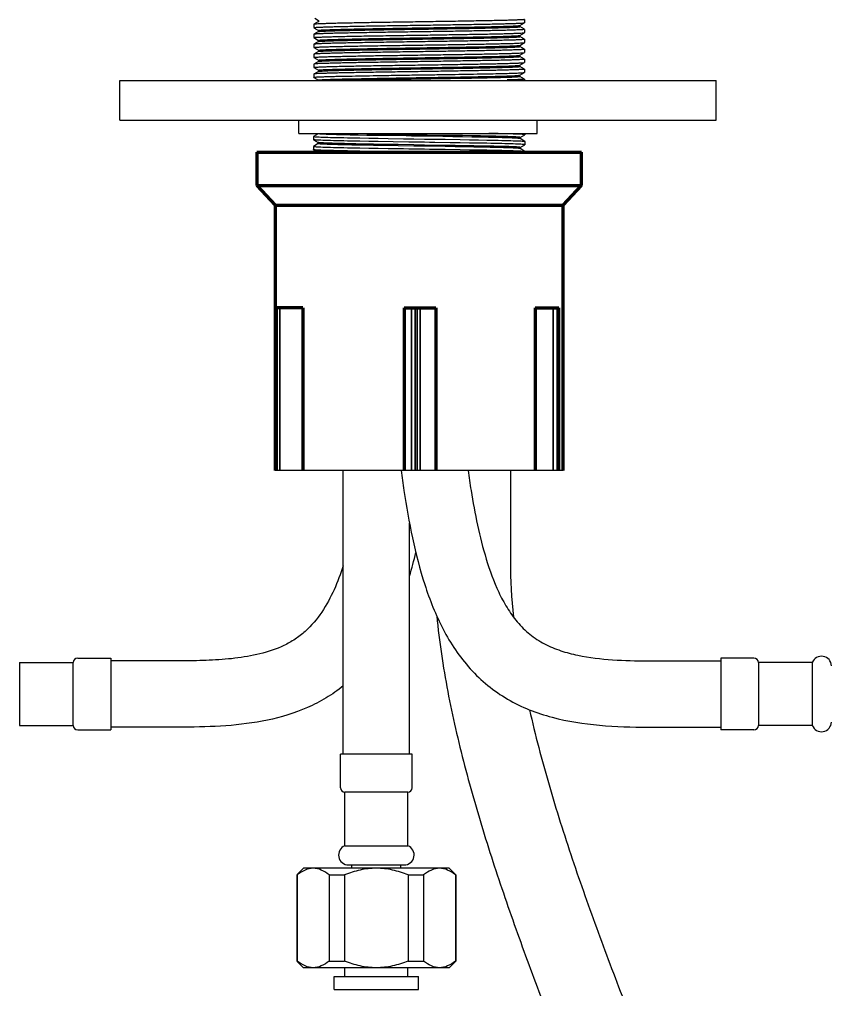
# Model space of a CAD drawing. Header units: millimetres. Extents: x 6330 to 7158, y 1153 to 2324.
# Drawn here: x 6467.2 to 6589.2, y 1398.7 to 1545.1 of the extents above; entities that cross this region are included whole.
import ezdxf

# ---------------------------------------------------------------- set-up
doc = ezdxf.new("R2010")
doc.units = ezdxf.units.MM
doc.layers.add('02___PRT_ALL_AXES', color=7, linetype='Continuous')

msp = doc.modelspace()

# ---------------------------------------------------------------- linework, layer by layer
at = {"color": 7, "linetype": 'Continuous'}
for p, q in [((6512.35, 1544.73), (6511.64, 1544.32)), ((6511.77, 1545.24), (6512.35, 1544.9)), ((6512.34, 1544.91), (6512.34, 1544.72)), ((6542.73, 1544.15), (6543.44, 1544.56)), ((6543.44, 1544.56), (6543.45, 1544.57)), ((6543.45, 1545.06), (6543.45, 1544.57)), ((6511.64, 1544.32), (6511.63, 1544.31)), ((6511.63, 1544.31), (6511.63, 1543.82)), ((6511.64, 1543.81), (6512.35, 1543.4)), ((6512.35, 1543.23), (6511.64, 1542.81)), ((6512.34, 1543.41), (6512.34, 1543.22)), ((6542.72, 1544.15), (6542.73, 1544.15)), ((6543.44, 1543.57), (6542.73, 1543.98)), ((6542.73, 1542.65), (6543.44, 1543.06)), ((6542.74, 1543.97), (6542.74, 1544.16)), ((6543.44, 1543.06), (6543.45, 1543.07)), ((6543.45, 1543.56), (6543.45, 1543.07)), ((6511.63, 1542.81), (6511.63, 1542.32)), ((6511.64, 1542.81), (6511.63, 1542.81)), ((6511.64, 1542.31), (6512.35, 1541.9)), ((6512.35, 1541.72), (6511.64, 1541.31)), ((6512.34, 1541.91), (6512.34, 1541.72)), ((6543.44, 1542.06), (6542.73, 1542.47)), ((6542.73, 1541.15), (6543.44, 1541.56)), ((6542.74, 1542.47), (6542.74, 1542.66)), ((6543.44, 1541.56), (6543.45, 1541.57)), ((6543.45, 1542.06), (6543.45, 1541.57)), ((6511.63, 1541.31), (6511.63, 1540.82)), ((6511.64, 1541.31), (6511.63, 1541.31)), ((6511.64, 1540.81), (6512.35, 1540.4)), ((6512.35, 1540.22), (6511.64, 1539.81)), ((6512.34, 1540.41), (6512.34, 1540.22)), ((6543.44, 1540.56), (6542.73, 1540.97)), ((6542.73, 1539.65), (6543.44, 1540.06)), ((6542.74, 1540.97), (6542.74, 1541.16)), ((6543.44, 1540.06), (6543.45, 1540.06)), ((6543.45, 1540.56), (6543.45, 1540.06)), ((6511.63, 1539.81), (6511.63, 1539.31)), ((6511.64, 1539.81), (6511.63, 1539.81)), ((6511.64, 1539.31), (6512.35, 1538.9)), ((6512.35, 1538.72), (6511.64, 1538.31)), ((6512.34, 1538.9), (6512.34, 1538.72)), ((6543.44, 1539.06), (6542.73, 1539.47)), ((6542.74, 1539.47), (6542.74, 1539.65)), ((6543.45, 1539.06), (6543.45, 1538.56)), ((6511.63, 1538.31), (6511.63, 1537.81)), ((6511.64, 1538.31), (6511.63, 1538.31)), ((6511.64, 1537.81), (6512.35, 1537.4)), ((6512.35, 1537.22), (6511.64, 1536.81)), ((6512.34, 1537.4), (6512.34, 1537.22)), ((6542.73, 1538.15), (6543.44, 1538.56)), ((6543.44, 1537.56), (6542.73, 1537.97)), ((6542.74, 1537.97), (6542.74, 1538.15)), ((6543.44, 1538.56), (6543.45, 1538.56)), ((6543.45, 1537.56), (6543.45, 1537.06)), ((6511.63, 1536.81), (6511.63, 1536.31)), ((6511.64, 1536.81), (6511.63, 1536.81)), ((6511.64, 1536.31), (6512.35, 1535.9)), ((6512.34, 1535.9), (6512.34, 1535.86)), ((6542.73, 1536.65), (6543.44, 1537.06)), ((6543.44, 1536.06), (6542.73, 1536.47)), ((6542.74, 1536.47), (6542.74, 1536.65)), ((6543.44, 1537.06), (6543.45, 1537.06)), ((6543.45, 1536.06), (6543.45, 1535.86)), ((6511.61, 1527.41), (6511.6, 1527.4)), ((6511.61, 1526.9), (6511.6, 1526.91)), ((6512.32, 1527.82), (6511.61, 1527.41)), ((6511.61, 1526.9), (6512.32, 1526.49)), ((6512.32, 1527.86), (6512.32, 1527.81)), ((6517.32, 1527.19), (6518.58, 1527.17)), ((6519.63, 1527.76), (6518.32, 1527.78)), ((6519.63, 1527.57), (6518.32, 1527.59)), ((6518.58, 1527.17), (6519.94, 1527.15)), ((6521.03, 1527.73), (6519.63, 1527.76)), ((6521.03, 1527.54), (6519.63, 1527.57)), ((6519.94, 1527.15), (6521.37, 1527.12)), ((6522.5, 1527.71), (6521.03, 1527.73)), ((6522.5, 1527.52), (6521.03, 1527.54)), ((6521.37, 1527.12), (6522.86, 1527.1)), ((6532.62, 1527.54), (6531.1, 1527.57)), ((6532.62, 1527.36), (6531.1, 1527.38)), ((6531.47, 1526.97), (6533.73, 1526.93)), ((6534.08, 1527.52), (6532.62, 1527.54)), ((6534.08, 1527.33), (6532.62, 1527.36)), ((6533.73, 1526.93), (6535.15, 1526.91)), ((6535.48, 1527.49), (6534.08, 1527.52)), ((6535.48, 1527.31), (6534.08, 1527.33)), ((6535.15, 1526.91), (6536.5, 1526.88)), ((6536.79, 1527.47), (6535.48, 1527.49)), ((6536.79, 1527.28), (6535.48, 1527.31)), ((6536.5, 1526.88), (6537.76, 1526.86)), ((6542.76, 1527.07), (6542.71, 1527.08)), ((6542.76, 1527.24), (6543.47, 1527.65)), ((6543.47, 1526.66), (6542.76, 1527.07)), ((6542.77, 1527.06), (6542.77, 1527.25)), ((6543.47, 1527.65), (6543.48, 1527.66)), ((6511.61, 1525.91), (6511.6, 1525.9)), ((6512.32, 1526.32), (6511.61, 1525.91)), ((6512.32, 1526.5), (6512.32, 1526.31)), ((6518.58, 1526.68), (6517.32, 1526.7)), ((6517.32, 1525.69), (6518.58, 1525.67)), ((6519.28, 1526.26), (6517.99, 1526.28)), ((6519.28, 1526.07), (6517.99, 1526.1)), ((6519.93, 1526.65), (6518.58, 1526.68)), ((6518.58, 1525.67), (6519.93, 1525.64)), ((6520.66, 1526.23), (6519.28, 1526.26)), ((6520.66, 1526.05), (6519.28, 1526.07)), ((6521.36, 1526.63), (6519.93, 1526.65)), ((6519.93, 1525.64), (6521.36, 1525.62)), ((6522.11, 1526.21), (6520.66, 1526.23)), ((6522.11, 1526.02), (6520.66, 1526.05)), ((6523.61, 1526.59), (6521.36, 1526.63)), ((6521.36, 1525.62), (6522.85, 1525.59)), ((6524.39, 1526.17), (6522.11, 1526.21)), ((6524.39, 1525.98), (6522.11, 1526.02)), ((6531.46, 1526.06), (6528.33, 1526.11)), ((6531.46, 1525.87), (6528.33, 1525.92)), ((6532.97, 1526.03), (6531.46, 1526.06)), ((6532.97, 1525.85), (6531.46, 1525.87)), ((6531.47, 1525.46), (6533.72, 1525.43)), ((6533.72, 1526.44), (6532.23, 1526.46)), ((6534.43, 1526.01), (6532.97, 1526.03)), ((6534.43, 1525.82), (6532.97, 1525.85)), ((6535.15, 1526.41), (6533.72, 1526.44)), ((6533.72, 1525.43), (6535.15, 1525.4)), ((6535.8, 1525.98), (6534.43, 1526.01)), ((6535.8, 1525.8), (6534.43, 1525.82)), ((6536.51, 1526.39), (6535.15, 1526.41)), ((6537.09, 1525.96), (6535.8, 1525.98)), ((6537.09, 1525.77), (6535.8, 1525.8)), ((6537.77, 1526.37), (6536.51, 1526.39)), ((6542.76, 1525.74), (6543.47, 1526.15)), ((6543.47, 1525.15), (6542.76, 1525.56)), ((6542.77, 1525.56), (6542.77, 1525.75)), ((6543.47, 1526.66), (6543.48, 1526.65)), ((6543.47, 1526.15), (6543.48, 1526.16)), ((6511.61, 1525.4), (6511.6, 1525.41)), ((6511.61, 1525.4), (6512.26, 1525.02)), ((6518.58, 1525.17), (6517.32, 1525.2)), ((6519.93, 1525.15), (6518.58, 1525.17)), ((6521.35, 1525.12), (6519.93, 1525.15)), ((6523.61, 1525.09), (6521.35, 1525.12)), ((6535.15, 1525.4), (6536.51, 1525.38)), ((6536.51, 1525.38), (6537.77, 1525.36)), ((6543.47, 1525.15), (6543.48, 1525.15)), ((6516.08, 1434.18), (6516.08, 1477.02)), ((6541.3, 1477.02), (6541.3, 1463.28)), ((6526.08, 1434.18), (6526.08, 1469.03)), ((6467.21, 1448.03), (6475.31, 1448.03)), ((6475.31, 1438.52), (6475.31, 1448.03)), ((6476.01, 1448.68), (6481.02, 1448.68)), ((6492.02, 1448.28), (6481.02, 1448.28)), ((6562.05, 1448.28), (6573.05, 1448.28)), ((6578.06, 1448.68), (6573.05, 1448.68)), ((6578.75, 1448.03), (6578.75, 1438.52)), ((6586.86, 1448.03), (6578.75, 1448.03)), ((6467.21, 1438.52), (6475.31, 1438.52)), ((6476.01, 1437.87), (6481.02, 1437.87)), ((6492.02, 1438.27), (6481.02, 1438.27)), ((6562.05, 1438.27), (6573.05, 1438.27)), ((6578.06, 1437.87), (6573.05, 1437.87)), ((6586.86, 1438.52), (6578.75, 1438.52)), ((6515.68, 1429.13), (6515.68, 1434.18)), ((6526.48, 1434.18), (6515.68, 1434.18)), ((6526.48, 1429.13), (6526.48, 1434.18)), ((6516.33, 1420.37), (6516.33, 1428.48)), ((6525.83, 1428.48), (6516.33, 1428.48)), ((6525.83, 1420.37), (6525.83, 1428.48)), ((6516.33, 1420.37), (6525.83, 1420.37)), ((6516.88, 1417.48), (6525.28, 1417.48)), ((6517.38, 1416.98), (6517.38, 1417.48)), ((6524.78, 1416.98), (6524.78, 1417.48)), ((6509.08, 1415.98), (6509.08, 1402.97)), ((6509.08, 1415.98), (6509.15, 1415.98)), ((6509.11, 1416.02), (6510.08, 1416.98)), ((6509.15, 1415.98), (6509.15, 1402.97)), ((6532.09, 1416.98), (6510.08, 1416.98)), ((6513.95, 1415.98), (6513.95, 1402.97)), ((6513.95, 1415.98), (6516.28, 1415.98)), ((6516.28, 1415.98), (6516.28, 1402.97)), ((6525.88, 1415.98), (6525.88, 1402.97)), ((6525.88, 1415.98), (6528.21, 1415.98)), ((6528.21, 1415.98), (6528.21, 1402.97)), ((6533.09, 1415.98), (6532.09, 1416.98)), ((6533.01, 1415.98), (6533.01, 1402.97)), ((6533.01, 1415.98), (6533.09, 1415.98)), ((6533.09, 1415.98), (6533.09, 1402.97)), ((6509.08, 1402.97), (6509.15, 1402.97)), ((6510.08, 1401.97), (6509.11, 1402.93)), ((6513.95, 1402.97), (6516.28, 1402.97)), ((6525.88, 1402.97), (6528.21, 1402.97)), ((6532.09, 1401.97), (6533.09, 1402.97)), ((6533.01, 1402.97), (6533.09, 1402.97)), ((6532.09, 1401.97), (6510.08, 1401.97))]:
    msp.add_line(p, q, dxfattribs=at)
for p, q in [((6482.36, 1535.86), (6572.36, 1535.86)), ((6482.36, 1529.86), (6482.36, 1535.86)), ((6572.36, 1529.86), (6572.36, 1535.86)), ((6482.36, 1529.86), (6572.36, 1529.86)), ((6509.36, 1527.86), (6509.36, 1529.86)), ((6545.36, 1527.86), (6545.36, 1529.86)), ((6509.36, 1527.86), (6545.36, 1527.86)), ((6549.29, 1477.02), (6505.79, 1477.02))]:
    msp.add_line(p, q)
at = {"linetype": 'Continuous', "lineweight": 70, "extrusion": (0, 1, 0)}
for p, q in [((6503.04, 1525.02), (6552.04, 1525.02)), ((6503.04, 1525.02), (6503.04, 1520.02)), ((6552.04, 1520.02), (6552.04, 1525.02)), ((6503.04, 1520.02), (6505.79, 1517.02)), ((6503.04, 1520.02), (6552.04, 1520.02)), ((6549.29, 1517.02), (6552.04, 1520.02)), ((6505.79, 1517.02), (6505.79, 1477.02)), ((6505.79, 1517.02), (6549.29, 1517.02)), ((6549.29, 1477.02), (6549.29, 1517.02)), ((6505.85, 1501.52), (6505.93, 1501.52)), ((6505.85, 1501.52), (6505.85, 1477.02)), ((6506.09, 1501.52), (6505.93, 1501.52)), ((6506.5, 1501.52), (6506.09, 1501.52)), ((6509.97, 1501.52), (6506.5, 1501.52)), ((6509.97, 1501.52), (6509.97, 1477.02)), ((6525.29, 1501.52), (6525.29, 1477.02)), ((6525.29, 1501.52), (6526.39, 1501.52)), ((6526.39, 1501.52), (6526.94, 1501.52)), ((6526.94, 1501.52), (6527.26, 1501.52)), ((6527.26, 1501.52), (6527.71, 1501.52)), ((6527.71, 1501.52), (6530.04, 1501.52)), ((6530.04, 1501.52), (6530.04, 1477.02)), ((6545.04, 1501.52), (6547.78, 1501.52)), ((6545.04, 1501.52), (6545.04, 1477.02)), ((6547.78, 1501.52), (6548.37, 1501.52)), ((6548.37, 1501.52), (6548.53, 1501.52)), ((6548.53, 1501.52), (6548.61, 1501.52)), ((6548.61, 1477.02), (6548.61, 1501.52))]:
    msp.add_line(p, q, dxfattribs=at)
at = {"linetype": 'Continuous', "lineweight": 35, "extrusion": (0, 1, 0)}
for p, q in [((6505.93, 1501.52), (6505.93, 1477.02)), ((6506.09, 1501.52), (6506.09, 1477.02)), ((6506.5, 1501.52), (6506.5, 1477.02)), ((6526.39, 1501.52), (6526.39, 1477.02)), ((6526.94, 1501.52), (6526.94, 1477.02)), ((6527.26, 1501.52), (6527.26, 1477.02)), ((6527.71, 1501.52), (6527.71, 1477.02)), ((6547.78, 1501.52), (6547.78, 1477.02)), ((6548.37, 1501.52), (6548.37, 1477.02)), ((6548.53, 1501.52), (6548.53, 1477.02))]:
    msp.add_line(p, q, dxfattribs=at)
at = {"color": 7, "linetype": 'Continuous'}
for points in [[(6511.6, 1527.4), (6511.61, 1527.4), (6511.65, 1527.38), (6511.73, 1527.37), (6511.85, 1527.36), (6512.01, 1527.35), (6512.21, 1527.34), (6512.45, 1527.32), (6512.72, 1527.31), (6513.03, 1527.3), (6513.38, 1527.29), (6513.76, 1527.28), (6514.17, 1527.26), (6514.62, 1527.25), (6515.1, 1527.24), (6515.61, 1527.23), (6516.15, 1527.22), (6516.72, 1527.21), (6517.32, 1527.19)], [(6517.32, 1526.7), (6516.72, 1526.71), (6516.15, 1526.72), (6515.61, 1526.74), (6515.09, 1526.75), (6514.61, 1526.76), (6514.15, 1526.77), (6513.73, 1526.78), (6513.35, 1526.8), (6513, 1526.81), (6512.7, 1526.82), (6512.43, 1526.83), (6512.19, 1526.84), (6512, 1526.86), (6511.84, 1526.87), (6511.73, 1526.88), (6511.65, 1526.89), (6511.61, 1526.9)], [(6518.32, 1527.59), (6517.7, 1527.61), (6517.11, 1527.62), (6516.55, 1527.63), (6516.01, 1527.64), (6515.51, 1527.66), (6515.04, 1527.67), (6514.6, 1527.68), (6514.2, 1527.69), (6513.84, 1527.71), (6513.51, 1527.72), (6513.22, 1527.73), (6512.97, 1527.74), (6512.76, 1527.76), (6512.59, 1527.77), (6512.46, 1527.78), (6512.37, 1527.79), (6512.32, 1527.81), (6512.32, 1527.81)], [(6526.37, 1527.64), (6525.58, 1527.66), (6522.5, 1527.71)], [(6526.37, 1527.46), (6525.58, 1527.47), (6522.5, 1527.52)], [(6522.86, 1527.1), (6525.17, 1527.06), (6525.96, 1527.05), (6526.75, 1527.04)], [(6531.1, 1527.57), (6528.75, 1527.61), (6526.37, 1527.64)], [(6531.1, 1527.38), (6528.75, 1527.42), (6526.37, 1527.46)], [(6526.75, 1527.04), (6528.33, 1527.01), (6529.12, 1527), (6531.47, 1526.97)], [(6542.77, 1527.25), (6542.76, 1527.26), (6542.71, 1527.27), (6542.63, 1527.28), (6542.5, 1527.29), (6542.33, 1527.31), (6542.12, 1527.32), (6541.87, 1527.33), (6541.58, 1527.34), (6541.26, 1527.36), (6540.9, 1527.37), (6540.5, 1527.38), (6540.06, 1527.39), (6539.59, 1527.41), (6539.09, 1527.42), (6538.56, 1527.43), (6538, 1527.44), (6537.41, 1527.46), (6536.79, 1527.47)], [(6542.71, 1527.08), (6542.63, 1527.09), (6542.5, 1527.11), (6542.33, 1527.12), (6542.12, 1527.13), (6541.87, 1527.14), (6541.58, 1527.16), (6541.26, 1527.17), (6540.9, 1527.18), (6540.5, 1527.19), (6540.06, 1527.21), (6539.59, 1527.22), (6539.09, 1527.23), (6538.56, 1527.24), (6538, 1527.26), (6537.41, 1527.27), (6536.79, 1527.28)], [(6543.48, 1527.66), (6543.47, 1527.67), (6543.43, 1527.68), (6543.35, 1527.69), (6543.23, 1527.7), (6543.07, 1527.71), (6542.88, 1527.73), (6542.65, 1527.74), (6542.38, 1527.75), (6542.07, 1527.76), (6541.73, 1527.77), (6541.35, 1527.79), (6540.93, 1527.8), (6540.48, 1527.81), (6539.99, 1527.82), (6539.48, 1527.83), (6538.93, 1527.85), (6538.36, 1527.86), (6538.04, 1527.86)], [(6511.6, 1525.9), (6511.61, 1525.89), (6511.65, 1525.88), (6511.73, 1525.87), (6511.84, 1525.86), (6512, 1525.85), (6512.19, 1525.83), (6512.43, 1525.82), (6512.7, 1525.81), (6513, 1525.8), (6513.35, 1525.79), (6513.73, 1525.77), (6514.15, 1525.76), (6514.61, 1525.75), (6515.09, 1525.74), (6515.61, 1525.73), (6516.15, 1525.71), (6516.72, 1525.7), (6517.32, 1525.69)], [(6517.99, 1526.28), (6517.39, 1526.3), (6516.81, 1526.31), (6516.26, 1526.32), (6515.75, 1526.33), (6515.26, 1526.35), (6514.81, 1526.36), (6514.39, 1526.37), (6514.01, 1526.38), (6513.66, 1526.4), (6513.36, 1526.41), (6513.09, 1526.42), (6512.86, 1526.43), (6512.67, 1526.45), (6512.52, 1526.46), (6512.41, 1526.47), (6512.34, 1526.48), (6512.32, 1526.49)], [(6517.99, 1526.1), (6517.39, 1526.11), (6516.81, 1526.12), (6516.26, 1526.13), (6515.75, 1526.15), (6515.26, 1526.16), (6514.81, 1526.17), (6514.39, 1526.18), (6514.01, 1526.2), (6513.66, 1526.21), (6513.36, 1526.22), (6513.09, 1526.23), (6512.86, 1526.25), (6512.67, 1526.26), (6512.52, 1526.27), (6512.41, 1526.28), (6512.34, 1526.3), (6512.32, 1526.31), (6512.32, 1526.31)], [(6522.85, 1525.59), (6525.17, 1525.56), (6525.96, 1525.55), (6526.75, 1525.53)], [(6528.33, 1526.52), (6526.75, 1526.54), (6525.96, 1526.56), (6523.61, 1526.59)], [(6528.33, 1526.11), (6526.75, 1526.13), (6524.39, 1526.17)], [(6528.33, 1525.92), (6526.75, 1525.95), (6524.39, 1525.98)], [(6526.75, 1525.53), (6528.33, 1525.51), (6529.12, 1525.5), (6531.47, 1525.46)], [(6532.23, 1526.46), (6529.91, 1526.5), (6529.12, 1526.51), (6528.33, 1526.52)], [(6542.77, 1525.75), (6542.77, 1525.75), (6542.74, 1525.76), (6542.67, 1525.77), (6542.56, 1525.79), (6542.41, 1525.8), (6542.22, 1525.81), (6542, 1525.82), (6541.73, 1525.83), (6541.42, 1525.85), (6541.07, 1525.86), (6540.69, 1525.87), (6540.27, 1525.88), (6539.82, 1525.9), (6539.34, 1525.91), (6538.82, 1525.92), (6538.27, 1525.93), (6537.69, 1525.95), (6537.09, 1525.96)], [(6542.76, 1525.56), (6542.74, 1525.57), (6542.67, 1525.58), (6542.56, 1525.6), (6542.41, 1525.61), (6542.22, 1525.62), (6542, 1525.63), (6541.73, 1525.65), (6541.42, 1525.66), (6541.07, 1525.67), (6540.69, 1525.68), (6540.27, 1525.7), (6539.82, 1525.71), (6539.34, 1525.72), (6538.82, 1525.73), (6538.27, 1525.75), (6537.69, 1525.76), (6537.09, 1525.77)], [(6537.76, 1526.86), (6538.36, 1526.85), (6538.93, 1526.84), (6539.48, 1526.82), (6539.99, 1526.81), (6540.48, 1526.8), (6540.93, 1526.79), (6541.35, 1526.78), (6541.73, 1526.76), (6542.07, 1526.75), (6542.38, 1526.74), (6542.65, 1526.73), (6542.88, 1526.72), (6543.07, 1526.7), (6543.23, 1526.69), (6543.35, 1526.68), (6543.43, 1526.67), (6543.47, 1526.66)], [(6543.48, 1526.16), (6543.47, 1526.16), (6543.43, 1526.17), (6543.36, 1526.19), (6543.24, 1526.2), (6543.08, 1526.21), (6542.89, 1526.22), (6542.66, 1526.23), (6542.39, 1526.25), (6542.08, 1526.26), (6541.73, 1526.27), (6541.35, 1526.28), (6540.93, 1526.29), (6540.48, 1526.31), (6539.99, 1526.32), (6539.48, 1526.33), (6538.93, 1526.34), (6538.36, 1526.35), (6537.77, 1526.37)], [(6517.32, 1525.2), (6516.72, 1525.21), (6516.15, 1525.22), (6515.6, 1525.23), (6515.09, 1525.24), (6514.6, 1525.26), (6514.15, 1525.27), (6513.73, 1525.28), (6513.35, 1525.29), (6513.01, 1525.3), (6512.7, 1525.32), (6512.43, 1525.33), (6512.2, 1525.34), (6512.01, 1525.35), (6511.85, 1525.36), (6511.73, 1525.38), (6511.65, 1525.39), (6511.61, 1525.4)], [(6528.33, 1525.02), (6526.75, 1525.04), (6525.96, 1525.05), (6523.61, 1525.09)], [(6537.77, 1525.36), (6538.36, 1525.34), (6538.93, 1525.33), (6539.48, 1525.32), (6539.99, 1525.31), (6540.48, 1525.3), (6540.93, 1525.28), (6541.35, 1525.27), (6541.73, 1525.26), (6542.08, 1525.25), (6542.39, 1525.24), (6542.66, 1525.22), (6542.89, 1525.21), (6543.08, 1525.2), (6543.24, 1525.19), (6543.36, 1525.18), (6543.43, 1525.16), (6543.47, 1525.15)]]:
    msp.add_lwpolyline(points, dxfattribs=at)
for centre, radius, start, end in [((6512.43, 1540.01), 0.226, 103.8937, 105.6841), ((6459.87, 1480.77), 69.08, 343.4315, 346.4672), ((6476.01, 1447.98), 0.7, 90, 175.904), ((6578.06, 1447.98), 0.7, 4.096, 90), ((6588.26, 1447.47), 1.5, 2.029, 158.4062), ((6476.01, 1438.57), 0.7, 184.096, 270), ((6578.06, 1438.57), 0.7, 270, 355.904), ((6588.26, 1439.08), 1.5, 201.5938, 357.971), ((6516.33, 1429.13), 0.65, 180, 270), ((6525.83, 1429.13), 0.65, 270, 0), ((6516.88, 1418.98), 1.5, 111.5102, 270), ((6525.28, 1418.98), 1.5, 270, 68.4898)]:
    msp.add_arc(centre, radius, start, end, dxfattribs=at)
for points, knots in [([(6511.63, 1543.82), (6511.63, 1543.82), (6511.67, 1543.83), (6511.72, 1543.84), (6511.82, 1543.85), (6511.95, 1543.86), (6512.12, 1543.88), (6512.32, 1543.89), (6512.56, 1543.9), (6512.95, 1543.91), (6513.53, 1543.93), (6514.31, 1543.96), (6515.23, 1543.98), (6516.26, 1544), (6517.39, 1544.03), (6519.09, 1544.06), (6521.39, 1544.1), (6524.3, 1544.14), (6527.34, 1544.19), (6530.38, 1544.23), (6533.31, 1544.28), (6536.03, 1544.33), (6538.11, 1544.36), (6539.59, 1544.4), (6540.54, 1544.42), (6541.36, 1544.44), (6542.05, 1544.46), (6542.6, 1544.49), (6542.97, 1544.51), (6543.2, 1544.52), (6543.31, 1544.53), (6543.39, 1544.55), (6543.43, 1544.55), (6543.44, 1544.56)], [0, 0, 0, 0, 0.000696, 0.002508, 0.005484, 0.009625, 0.014925, 0.021372, 0.028951, 0.037646, 0.058294, 0.083125, 0.111904, 0.144358, 0.180182, 0.219035, 0.304332, 0.397026, 0.493618, 0.590457, 0.683879, 0.770358, 0.846627, 0.880013, 0.909803, 0.935713, 0.9575, 0.97496, 0.987927, 0.99269, 0.996289, 0.998722, 1, 1, 1, 1]), ([(6543.45, 1545.06), (6543.45, 1545.05), (6543.41, 1545.04), (6543.36, 1545.03), (6543.26, 1545.02), (6543.13, 1545.01), (6542.97, 1545), (6542.76, 1544.99), (6542.52, 1544.98), (6542.13, 1544.96), (6541.55, 1544.94), (6540.77, 1544.92), (6539.85, 1544.9), (6538.83, 1544.87), (6537.69, 1544.85), (6535.99, 1544.82), (6533.69, 1544.78), (6530.78, 1544.73), (6527.75, 1544.69), (6524.7, 1544.64), (6521.77, 1544.6), (6519.05, 1544.55), (6516.97, 1544.51), (6515.49, 1544.48), (6514.55, 1544.46), (6513.72, 1544.43), (6513.03, 1544.41), (6512.48, 1544.39), (6512.11, 1544.37), (6511.88, 1544.35), (6511.77, 1544.34), (6511.69, 1544.33), (6511.65, 1544.32), (6511.64, 1544.32)], [0, 0, 0, 0, 0.000696, 0.002508, 0.005484, 0.009625, 0.014925, 0.021372, 0.028951, 0.037646, 0.058294, 0.083125, 0.111904, 0.144358, 0.180182, 0.219035, 0.304333, 0.397027, 0.49362, 0.590459, 0.683881, 0.770359, 0.846628, 0.880014, 0.909803, 0.935713, 0.9575, 0.97496, 0.987927, 0.99269, 0.996289, 0.998722, 1, 1, 1, 1]), ([(6512.35, 1544.73), (6512.35, 1544.73), (6512.37, 1544.73), (6512.38, 1544.74), (6512.4, 1544.74)], [0, 0, 0, 0, 0.164248, 1, 1, 1, 1]), ([(6543.45, 1543.56), (6543.45, 1543.55), (6543.41, 1543.54), (6543.36, 1543.53), (6543.26, 1543.52), (6543.13, 1543.51), (6542.97, 1543.5), (6542.76, 1543.49), (6542.52, 1543.48), (6542.13, 1543.46), (6541.55, 1543.44), (6540.77, 1543.42), (6539.85, 1543.39), (6538.83, 1543.37), (6537.69, 1543.35), (6535.99, 1543.32), (6533.69, 1543.28), (6530.78, 1543.23), (6527.75, 1543.19), (6524.7, 1543.14), (6521.77, 1543.1), (6519.05, 1543.05), (6516.97, 1543.01), (6515.49, 1542.98), (6514.55, 1542.96), (6513.72, 1542.93), (6513.03, 1542.91), (6512.48, 1542.89), (6512.11, 1542.87), (6511.88, 1542.85), (6511.77, 1542.84), (6511.69, 1542.83), (6511.65, 1542.82), (6511.64, 1542.81)], [0, 0, 0, 0, 0.000696, 0.002508, 0.005484, 0.009625, 0.014925, 0.021371, 0.02895, 0.037645, 0.058293, 0.083125, 0.111903, 0.144357, 0.18018, 0.219032, 0.304327, 0.39702, 0.493612, 0.590448, 0.68387, 0.770351, 0.846622, 0.880008, 0.909798, 0.93571, 0.957498, 0.974959, 0.987927, 0.992689, 0.996289, 0.998721, 1, 1, 1, 1]), ([(6512.34, 1543.41), (6512.34, 1543.41), (6512.38, 1543.42), (6512.42, 1543.43), (6512.52, 1543.44), (6512.64, 1543.45), (6512.8, 1543.47), (6512.99, 1543.48), (6513.22, 1543.49), (6513.59, 1543.5), (6514.13, 1543.52), (6514.87, 1543.55), (6515.74, 1543.57), (6516.71, 1543.59), (6517.78, 1543.62), (6519.39, 1543.65), (6521.57, 1543.69), (6524.32, 1543.73), (6527.2, 1543.78), (6530.1, 1543.82), (6532.89, 1543.87), (6535.49, 1543.91), (6537.48, 1543.95), (6538.91, 1543.98), (6539.82, 1544.01), (6540.62, 1544.03), (6541.3, 1544.05), (6541.85, 1544.07), (6542.26, 1544.1), (6542.52, 1544.11), (6542.66, 1544.13), (6542.71, 1544.14), (6542.72, 1544.15)], [0, 0, 0, 0, 0.000698, 0.002492, 0.005436, 0.009531, 0.014769, 0.021143, 0.028636, 0.03723, 0.057647, 0.082202, 0.110668, 0.142777, 0.178231, 0.216698, 0.301206, 0.393147, 0.489089, 0.585449, 0.678631, 0.765155, 0.841792, 0.875492, 0.905682, 0.932082, 0.954442, 0.972558, 0.986261, 0.995427, 0.998287, 1, 1, 1, 1]), ([(6512.35, 1543.23), (6512.35, 1543.23), (6512.37, 1543.23), (6512.39, 1543.24), (6512.41, 1543.24)], [0, 0, 0, 0, 0.157011, 1, 1, 1, 1]), ([(6512.41, 1543.24), (6512.47, 1543.25), (6512.65, 1543.27), (6512.99, 1543.29), (6513.46, 1543.31), (6514.33, 1543.34), (6515.71, 1543.38), (6517.68, 1543.43), (6520, 1543.47), (6522.6, 1543.52), (6525.37, 1543.56), (6528.23, 1543.6), (6531.05, 1543.65), (6533.76, 1543.69), (6535.88, 1543.73), (6537.45, 1543.76), (6538.5, 1543.79), (6539.44, 1543.81), (6540.28, 1543.83), (6541, 1543.85), (6541.6, 1543.88), (6542.02, 1543.89), (6542.3, 1543.91), (6542.45, 1543.92), (6542.57, 1543.93), (6542.66, 1543.94), (6542.7, 1543.95), (6542.74, 1543.96), (6542.74, 1543.97)], [0, 0, 0, 0, 0.006651, 0.017751, 0.033213, 0.052897, 0.10419, 0.169777, 0.247285, 0.333908, 0.426507, 0.521727, 0.61612, 0.706267, 0.7889, 0.82645, 0.861027, 0.892319, 0.920038, 0.943937, 0.963798, 0.979442, 0.985638, 0.990732, 0.994711, 0.997573, 0.999319, 1, 1, 1, 1]), ([(6528.47, 1542.7), (6529.44, 1542.72), (6531.34, 1542.75), (6534.09, 1542.79), (6536.62, 1542.84), (6538.55, 1542.87), (6539.91, 1542.9), (6540.78, 1542.93), (6541.53, 1542.95), (6542.16, 1542.97), (6542.67, 1542.99), (6543.01, 1543.01), (6543.22, 1543.03), (6543.32, 1543.04), (6543.39, 1543.05), (6543.43, 1543.05), (6543.44, 1543.06)], [0, 0, 0, 0, 0.194768, 0.380693, 0.551402, 0.701002, 0.766244, 0.824349, 0.874814, 0.917205, 0.951161, 0.97639, 0.985667, 0.992692, 0.997461, 1, 1, 1, 1]), ([(6511.63, 1542.32), (6511.63, 1542.32), (6511.67, 1542.33), (6511.73, 1542.34), (6511.84, 1542.35), (6511.98, 1542.37), (6512.16, 1542.38), (6512.38, 1542.39), (6512.65, 1542.4), (6513.07, 1542.42), (6513.7, 1542.44), (6514.56, 1542.46), (6515.55, 1542.49), (6516.66, 1542.51), (6517.89, 1542.54), (6519.72, 1542.57), (6522.18, 1542.61), (6525.27, 1542.66), (6527.39, 1542.69), (6528.47, 1542.7)], [0, 0, 0, 0, 0.001421, 0.005159, 0.011302, 0.019854, 0.030794, 0.044098, 0.059734, 0.07766, 0.120197, 0.17127, 0.230354, 0.296837, 0.37003, 0.449177, 0.622003, 0.808168, 1, 1, 1, 1]), ([(6511.63, 1540.82), (6511.63, 1540.82), (6511.67, 1540.83), (6511.72, 1540.84), (6511.82, 1540.85), (6511.95, 1540.86), (6512.12, 1540.87), (6512.32, 1540.89), (6512.56, 1540.9), (6512.95, 1540.91), (6513.53, 1540.93), (6514.31, 1540.96), (6515.23, 1540.98), (6516.26, 1541), (6517.39, 1541.03), (6519.09, 1541.06), (6521.39, 1541.1), (6524.3, 1541.14), (6527.34, 1541.19), (6530.38, 1541.23), (6533.31, 1541.28), (6536.03, 1541.32), (6538.11, 1541.36), (6539.59, 1541.4), (6540.54, 1541.42), (6541.36, 1541.44), (6542.05, 1541.46), (6542.6, 1541.49), (6542.97, 1541.51), (6543.2, 1541.52), (6543.31, 1541.53), (6543.39, 1541.55), (6543.43, 1541.55), (6543.44, 1541.56)], [0, 0, 0, 0, 0.000696, 0.002508, 0.005484, 0.009626, 0.014926, 0.021372, 0.028952, 0.037647, 0.058296, 0.083128, 0.111907, 0.144361, 0.180186, 0.219039, 0.304338, 0.397032, 0.493624, 0.590462, 0.683883, 0.770361, 0.846629, 0.880014, 0.909803, 0.935713, 0.957501, 0.97496, 0.987927, 0.99269, 0.996289, 0.998722, 1, 1, 1, 1]), ([(6528.47, 1541.7), (6527.41, 1541.68), (6525.32, 1541.65), (6522.27, 1541.6), (6519.43, 1541.56), (6517.25, 1541.52), (6515.7, 1541.48), (6514.7, 1541.46), (6513.84, 1541.44), (6513.11, 1541.41), (6512.59, 1541.39), (6512.25, 1541.38), (6512.05, 1541.36), (6511.89, 1541.35), (6511.77, 1541.34), (6511.69, 1541.33), (6511.65, 1541.32), (6511.64, 1541.31)], [0, 0, 0, 0, 0.188878, 0.372385, 0.543202, 0.694485, 0.760875, 0.820188, 0.87183, 0.915287, 0.950122, 0.964196, 0.975991, 0.985484, 0.99265, 0.997481, 1, 1, 1, 1]), ([(6512.34, 1541.91), (6512.34, 1541.91), (6512.38, 1541.92), (6512.43, 1541.93), (6512.54, 1541.94), (6512.67, 1541.96), (6512.85, 1541.97), (6513.06, 1541.98), (6513.31, 1541.99), (6513.72, 1542.01), (6514.32, 1542.03), (6515.14, 1542.05), (6516.08, 1542.08), (6517.15, 1542.1), (6518.32, 1542.13), (6520.07, 1542.16), (6522.42, 1542.2), (6525.37, 1542.25), (6527.4, 1542.28), (6528.42, 1542.29)], [0, 0, 0, 0, 0.001437, 0.005182, 0.01133, 0.019882, 0.030825, 0.044131, 0.059766, 0.077694, 0.120229, 0.171303, 0.230385, 0.296865, 0.370057, 0.449201, 0.622021, 0.808175, 1, 1, 1, 1]), ([(6512.35, 1541.72), (6512.36, 1541.73), (6512.4, 1541.74), (6512.48, 1541.75), (6512.6, 1541.76), (6512.82, 1541.78), (6513.2, 1541.8), (6513.76, 1541.82), (6514.46, 1541.85), (6515.28, 1541.87), (6516.23, 1541.89), (6517.72, 1541.93), (6519.8, 1541.97), (6522.51, 1542.01), (6525.42, 1542.06), (6527.41, 1542.09), (6528.42, 1542.11)], [0, 0, 0, 0, 0.002579, 0.007467, 0.014681, 0.024217, 0.050163, 0.085057, 0.128553, 0.180222, 0.239544, 0.305927, 0.45716, 0.627881, 0.811261, 1, 1, 1, 1]), ([(6528.42, 1542.29), (6529.35, 1542.31), (6531.17, 1542.34), (6533.8, 1542.38), (6536.21, 1542.42), (6538.05, 1542.46), (6539.35, 1542.49), (6540.18, 1542.51), (6540.9, 1542.54), (6541.51, 1542.56), (6541.99, 1542.58), (6542.32, 1542.6), (6542.52, 1542.61), (6542.62, 1542.63), (6542.68, 1542.64), (6542.72, 1542.64), (6542.73, 1542.65)], [0, 0, 0, 0, 0.194617, 0.380409, 0.551017, 0.700566, 0.765805, 0.823921, 0.874412, 0.916848, 0.950863, 0.976173, 0.985494, 0.992573, 0.9974, 1, 1, 1, 1]), ([(6528.42, 1542.11), (6529.37, 1542.12), (6531.22, 1542.15), (6533.89, 1542.2), (6535.99, 1542.23), (6537.53, 1542.26), (6538.56, 1542.29), (6539.49, 1542.31), (6540.32, 1542.33), (6541.03, 1542.35), (6541.62, 1542.38), (6542.04, 1542.39), (6542.3, 1542.41), (6542.46, 1542.42), (6542.57, 1542.43), (6542.66, 1542.44), (6542.7, 1542.45), (6542.74, 1542.46), (6542.74, 1542.47)], [0, 0, 0, 0, 0.198008, 0.386747, 0.559517, 0.637956, 0.710149, 0.775451, 0.833283, 0.883123, 0.924534, 0.957147, 0.970062, 0.980677, 0.988973, 0.994939, 0.998577, 1, 1, 1, 1]), ([(6543.45, 1542.06), (6543.45, 1542.05), (6543.41, 1542.04), (6543.37, 1542.03), (6543.27, 1542.02), (6543.15, 1542.01), (6542.99, 1542), (6542.8, 1541.99), (6542.57, 1541.98), (6542.2, 1541.96), (6541.66, 1541.94), (6540.92, 1541.92), (6540.05, 1541.9), (6539.08, 1541.88), (6538, 1541.85), (6536.38, 1541.82), (6534.18, 1541.79), (6531.39, 1541.74), (6529.46, 1541.71), (6528.47, 1541.7)], [0, 0, 0, 0, 0.001405, 0.005037, 0.010996, 0.01929, 0.029905, 0.042818, 0.058005, 0.075432, 0.116842, 0.166686, 0.224518, 0.289821, 0.362017, 0.44046, 0.613239, 0.801985, 1, 1, 1, 1]), ([(6511.63, 1539.31), (6511.63, 1539.32), (6511.67, 1539.33), (6511.72, 1539.34), (6511.82, 1539.35), (6511.95, 1539.36), (6512.12, 1539.37), (6512.32, 1539.39), (6512.56, 1539.4), (6512.95, 1539.41), (6513.53, 1539.43), (6514.31, 1539.46), (6515.23, 1539.48), (6516.26, 1539.5), (6517.39, 1539.52), (6519.09, 1539.56), (6521.39, 1539.6), (6524.3, 1539.64), (6527.34, 1539.69), (6530.38, 1539.73), (6533.31, 1539.78), (6536.03, 1539.82), (6538.11, 1539.86), (6539.59, 1539.89), (6540.54, 1539.92), (6541.36, 1539.94), (6542.05, 1539.96), (6542.6, 1539.99), (6542.97, 1540.01), (6543.2, 1540.02), (6543.31, 1540.03), (6543.39, 1540.04), (6543.43, 1540.05), (6543.44, 1540.06)], [0, 0, 0, 0, 0.000696, 0.002508, 0.005484, 0.009625, 0.014925, 0.021371, 0.02895, 0.037645, 0.058293, 0.083125, 0.111904, 0.144357, 0.18018, 0.219032, 0.304327, 0.397021, 0.493613, 0.590449, 0.683871, 0.770352, 0.846622, 0.880008, 0.909798, 0.935709, 0.957498, 0.974959, 0.987927, 0.992689, 0.996289, 0.998721, 1, 1, 1, 1]), ([(6543.45, 1540.56), (6543.45, 1540.55), (6543.41, 1540.54), (6543.36, 1540.53), (6543.26, 1540.52), (6543.13, 1540.51), (6542.97, 1540.5), (6542.76, 1540.49), (6542.52, 1540.48), (6542.13, 1540.46), (6541.55, 1540.44), (6540.77, 1540.42), (6539.85, 1540.39), (6538.83, 1540.37), (6537.69, 1540.35), (6535.99, 1540.32), (6533.69, 1540.28), (6530.78, 1540.23), (6527.75, 1540.19), (6524.7, 1540.14), (6521.77, 1540.09), (6519.05, 1540.05), (6516.97, 1540.01), (6515.49, 1539.98), (6514.55, 1539.95), (6513.72, 1539.93), (6513.03, 1539.91), (6512.48, 1539.89), (6512.11, 1539.87), (6511.88, 1539.85), (6511.77, 1539.84), (6511.69, 1539.83), (6511.65, 1539.82), (6511.64, 1539.81)], [0, 0, 0, 0, 0.000696, 0.002508, 0.005484, 0.009626, 0.014926, 0.021372, 0.028951, 0.037646, 0.058295, 0.083126, 0.111905, 0.144359, 0.180184, 0.219037, 0.304335, 0.39703, 0.493622, 0.590461, 0.683883, 0.77036, 0.846629, 0.880014, 0.909803, 0.935713, 0.957501, 0.97496, 0.987927, 0.99269, 0.996289, 0.998722, 1, 1, 1, 1]), ([(6512.34, 1540.41), (6512.34, 1540.41), (6512.38, 1540.42), (6512.42, 1540.43), (6512.51, 1540.44), (6512.63, 1540.45), (6512.79, 1540.46), (6513.06, 1540.48), (6513.49, 1540.5), (6514.09, 1540.52), (6514.82, 1540.54), (6515.66, 1540.57), (6516.62, 1540.59), (6517.67, 1540.61), (6519.24, 1540.64), (6521.38, 1540.68), (6524.1, 1540.73), (6526.94, 1540.77), (6529.8, 1540.82), (6532.58, 1540.86), (6535.18, 1540.91), (6537.5, 1540.95), (6539.21, 1540.99), (6540.39, 1541.02), (6541.1, 1541.04), (6541.68, 1541.07), (6542.14, 1541.09), (6542.46, 1541.11), (6542.63, 1541.12), (6542.69, 1541.14)], [0, 0, 0, 0, 0.000686, 0.002443, 0.005323, 0.009329, 0.014457, 0.020693, 0.03644, 0.056428, 0.080479, 0.108371, 0.13985, 0.17463, 0.212392, 0.295459, 0.38602, 0.480772, 0.576258, 0.668993, 0.755595, 0.832903, 0.8981, 0.925394, 0.948808, 0.968129, 0.983183, 0.993835, 1, 1, 1, 1]), ([(6512.38, 1540.23), (6512.43, 1540.25), (6512.58, 1540.26), (6512.88, 1540.28), (6513.32, 1540.3), (6513.89, 1540.33), (6514.58, 1540.35), (6515.74, 1540.38), (6517.44, 1540.42), (6519.75, 1540.47), (6522.35, 1540.51), (6525.14, 1540.56), (6528.02, 1540.6), (6530.88, 1540.65), (6533.61, 1540.69), (6535.77, 1540.73), (6537.36, 1540.76), (6538.42, 1540.78), (6539.38, 1540.81), (6540.24, 1540.83), (6540.97, 1540.85), (6541.51, 1540.87), (6541.87, 1540.89), (6542.1, 1540.9), (6542.29, 1540.91), (6542.45, 1540.92), (6542.57, 1540.93), (6542.66, 1540.94), (6542.7, 1540.95), (6542.74, 1540.96), (6542.74, 1540.97)], [0, 0, 0, 0, 0.005401, 0.015345, 0.029755, 0.048502, 0.071415, 0.098282, 0.162859, 0.23985, 0.326417, 0.419366, 0.515269, 0.610588, 0.701807, 0.785559, 0.823657, 0.858758, 0.890537, 0.918702, 0.942992, 0.963184, 0.971684, 0.979093, 0.985394, 0.990575, 0.994624, 0.997534, 0.999308, 1, 1, 1, 1]), ([(6542.69, 1541.14), (6542.69, 1541.14), (6542.71, 1541.14), (6542.72, 1541.14), (6542.73, 1541.15)], [0, 0, 0, 0, 0.335609, 1, 1, 1, 1]), ([(6543.45, 1539.06), (6543.45, 1539.05), (6543.41, 1539.04), (6543.36, 1539.03), (6543.26, 1539.02), (6543.13, 1539.01), (6542.97, 1539), (6542.76, 1538.99), (6542.52, 1538.98), (6542.13, 1538.96), (6541.55, 1538.94), (6540.77, 1538.92), (6539.85, 1538.89), (6538.83, 1538.87), (6537.69, 1538.85), (6535.99, 1538.82), (6533.69, 1538.78), (6530.78, 1538.73), (6527.75, 1538.69), (6524.7, 1538.64), (6521.77, 1538.59), (6519.05, 1538.55), (6516.97, 1538.51), (6515.49, 1538.48), (6514.55, 1538.45), (6513.72, 1538.43), (6513.03, 1538.41), (6512.48, 1538.39), (6512.11, 1538.37), (6511.88, 1538.35), (6511.77, 1538.34), (6511.69, 1538.33), (6511.65, 1538.32), (6511.64, 1538.31)], [0, 0, 0, 0, 0.000696, 0.002508, 0.005484, 0.009625, 0.014925, 0.021371, 0.02895, 0.037645, 0.058293, 0.083124, 0.111903, 0.144357, 0.18018, 0.219032, 0.304327, 0.39702, 0.493612, 0.59045, 0.683872, 0.770353, 0.846624, 0.88001, 0.9098, 0.93571, 0.957498, 0.974959, 0.987927, 0.992689, 0.996289, 0.998721, 1, 1, 1, 1]), ([(6512.34, 1538.9), (6512.34, 1538.91), (6512.38, 1538.92), (6512.42, 1538.93), (6512.51, 1538.94), (6512.63, 1538.95), (6512.79, 1538.96), (6513.07, 1538.98), (6513.49, 1539), (6514.1, 1539.02), (6514.83, 1539.04), (6515.68, 1539.07), (6516.64, 1539.09), (6517.7, 1539.11), (6519.28, 1539.14), (6521.43, 1539.18), (6524.15, 1539.23), (6527, 1539.27), (6529.87, 1539.32), (6532.66, 1539.36), (6535.25, 1539.41), (6537.57, 1539.45), (6539.28, 1539.49), (6540.44, 1539.52), (6541.15, 1539.54), (6541.72, 1539.57), (6542.17, 1539.59), (6542.48, 1539.61), (6542.64, 1539.63), (6542.7, 1539.64)], [0, 0, 0, 0, 0.000688, 0.002454, 0.005349, 0.009378, 0.014531, 0.0208, 0.036629, 0.05672, 0.080891, 0.108921, 0.140551, 0.175493, 0.213424, 0.296836, 0.387728, 0.482766, 0.578462, 0.671306, 0.75789, 0.83504, 0.899924, 0.927003, 0.950165, 0.969197, 0.983925, 0.994221, 1, 1, 1, 1]), ([(6512.35, 1538.72), (6512.35, 1538.72), (6512.36, 1538.73), (6512.37, 1538.73), (6512.38, 1538.73)], [0, 0, 0, 0, 0.183184, 1, 1, 1, 1]), ([(6512.38, 1538.73), (6512.43, 1538.75), (6512.59, 1538.76), (6512.89, 1538.78), (6513.33, 1538.8), (6513.89, 1538.83), (6514.59, 1538.85), (6515.75, 1538.88), (6517.45, 1538.92), (6519.76, 1538.96), (6522.36, 1539.01), (6525.15, 1539.05), (6528.02, 1539.1), (6530.88, 1539.14), (6533.62, 1539.19), (6535.77, 1539.23), (6537.36, 1539.26), (6538.42, 1539.28), (6539.39, 1539.31), (6540.24, 1539.33), (6540.97, 1539.35), (6541.51, 1539.37), (6541.87, 1539.39), (6542.1, 1539.4), (6542.29, 1539.41), (6542.45, 1539.42), (6542.57, 1539.43), (6542.66, 1539.44), (6542.7, 1539.45), (6542.74, 1539.46), (6542.74, 1539.47)], [0, 0, 0, 0, 0.005449, 0.015437, 0.029888, 0.048671, 0.071616, 0.098511, 0.163126, 0.240137, 0.326706, 0.419642, 0.515519, 0.610803, 0.70198, 0.785689, 0.823765, 0.858845, 0.890606, 0.918753, 0.943029, 0.963208, 0.971702, 0.979106, 0.985403, 0.990581, 0.994627, 0.997535, 0.999309, 1, 1, 1, 1]), ([(6542.7, 1539.64), (6542.7, 1539.64), (6542.71, 1539.64), (6542.72, 1539.64), (6542.73, 1539.65)], [0, 0, 0, 0, 0.326983, 1, 1, 1, 1]), ([(6511.63, 1537.81), (6511.63, 1537.82), (6511.67, 1537.83), (6511.72, 1537.84), (6511.82, 1537.85), (6511.95, 1537.86), (6512.12, 1537.87), (6512.32, 1537.88), (6512.56, 1537.9), (6512.95, 1537.91), (6513.53, 1537.93), (6514.31, 1537.96), (6515.23, 1537.98), (6516.26, 1538), (6517.39, 1538.02), (6519.09, 1538.06), (6521.39, 1538.1), (6524.3, 1538.14), (6527.34, 1538.19), (6530.38, 1538.23), (6533.31, 1538.28), (6536.03, 1538.32), (6538.11, 1538.36), (6539.59, 1538.39), (6540.54, 1538.42), (6541.36, 1538.44), (6542.05, 1538.46), (6542.6, 1538.49), (6542.97, 1538.5), (6543.2, 1538.52), (6543.31, 1538.53), (6543.39, 1538.54), (6543.43, 1538.55), (6543.44, 1538.56)], [0, 0, 0, 0, 0.000696, 0.002508, 0.005484, 0.009626, 0.014926, 0.021372, 0.028952, 0.037647, 0.058297, 0.083129, 0.111908, 0.144363, 0.180187, 0.21904, 0.304339, 0.397034, 0.493624, 0.590461, 0.683883, 0.770361, 0.846628, 0.880013, 0.909803, 0.935713, 0.9575, 0.97496, 0.987928, 0.99269, 0.996289, 0.998722, 1, 1, 1, 1]), ([(6543.45, 1537.56), (6543.45, 1537.55), (6543.41, 1537.54), (6543.36, 1537.53), (6543.26, 1537.52), (6543.13, 1537.51), (6542.97, 1537.5), (6542.76, 1537.49), (6542.52, 1537.47), (6542.13, 1537.46), (6541.55, 1537.44), (6540.77, 1537.42), (6539.85, 1537.39), (6538.83, 1537.37), (6537.69, 1537.35), (6535.99, 1537.31), (6533.69, 1537.28), (6530.78, 1537.23), (6527.75, 1537.18), (6524.7, 1537.14), (6521.77, 1537.09), (6519.05, 1537.05), (6516.97, 1537.01), (6515.49, 1536.98), (6514.55, 1536.95), (6513.72, 1536.93), (6513.03, 1536.91), (6512.48, 1536.89), (6512.11, 1536.87), (6511.88, 1536.85), (6511.77, 1536.84), (6511.69, 1536.83), (6511.65, 1536.82), (6511.64, 1536.81)], [0, 0, 0, 0, 0.000696, 0.002508, 0.005484, 0.009625, 0.014926, 0.021372, 0.028951, 0.037646, 0.058296, 0.083128, 0.111907, 0.144361, 0.180184, 0.219036, 0.304334, 0.397028, 0.493618, 0.590454, 0.683876, 0.770356, 0.846624, 0.88001, 0.909799, 0.93571, 0.957499, 0.974959, 0.987927, 0.99269, 0.996289, 0.998722, 1, 1, 1, 1]), ([(6512.34, 1537.4), (6512.34, 1537.41), (6512.38, 1537.42), (6512.42, 1537.43), (6512.52, 1537.44), (6512.64, 1537.45), (6512.79, 1537.46), (6512.98, 1537.47), (6513.21, 1537.49), (6513.57, 1537.5), (6514.11, 1537.52), (6514.85, 1537.54), (6515.7, 1537.57), (6516.66, 1537.59), (6517.72, 1537.61), (6519.31, 1537.64), (6521.47, 1537.68), (6524.21, 1537.73), (6527.07, 1537.77), (6529.94, 1537.82), (6532.73, 1537.86), (6535.33, 1537.91), (6537.64, 1537.95), (6539.34, 1537.99), (6540.5, 1538.02), (6541.2, 1538.04), (6541.76, 1538.07), (6542.2, 1538.09), (6542.5, 1538.11), (6542.65, 1538.13), (6542.71, 1538.14)], [0, 0, 0, 0, 0.000691, 0.002466, 0.005377, 0.009426, 0.014606, 0.020909, 0.028319, 0.03682, 0.057015, 0.081308, 0.109476, 0.141259, 0.176363, 0.214464, 0.298225, 0.389451, 0.484777, 0.580685, 0.673637, 0.760204, 0.837191, 0.901759, 0.928622, 0.951529, 0.97027, 0.984672, 0.994607, 1, 1, 1, 1]), ([(6512.35, 1537.22), (6512.35, 1537.22), (6512.36, 1537.23), (6512.38, 1537.23), (6512.39, 1537.23)], [0, 0, 0, 0, 0.173368, 1, 1, 1, 1]), ([(6512.39, 1537.23), (6512.44, 1537.25), (6512.61, 1537.26), (6512.92, 1537.28), (6513.37, 1537.31), (6513.94, 1537.33), (6514.65, 1537.35), (6515.81, 1537.38), (6517.52, 1537.42), (6519.84, 1537.47), (6522.44, 1537.51), (6525.22, 1537.56), (6528.09, 1537.6), (6530.94, 1537.65), (6533.66, 1537.69), (6535.81, 1537.73), (6537.39, 1537.76), (6538.45, 1537.78), (6539.4, 1537.81), (6540.25, 1537.83), (6540.98, 1537.85), (6541.59, 1537.87), (6542.02, 1537.89), (6542.29, 1537.91), (6542.45, 1537.92), (6542.57, 1537.93), (6542.66, 1537.94), (6542.7, 1537.95), (6542.74, 1537.96), (6542.74, 1537.97)], [0, 0, 0, 0, 0.005837, 0.016184, 0.030961, 0.050036, 0.073234, 0.100346, 0.165276, 0.242448, 0.329036, 0.421863, 0.517529, 0.612524, 0.703368, 0.786729, 0.824635, 0.859552, 0.891161, 0.91917, 0.943323, 0.9634, 0.979215, 0.98548, 0.99063, 0.994654, 0.997548, 0.999313, 1, 1, 1, 1]), ([(6542.71, 1538.14), (6542.71, 1538.14), (6542.72, 1538.14), (6542.73, 1538.14), (6542.73, 1538.15)], [0, 0, 0, 0, 0.316968, 1, 1, 1, 1]), ([(6511.63, 1536.31), (6511.63, 1536.32), (6511.66, 1536.33), (6511.69, 1536.33), (6511.76, 1536.34), (6511.85, 1536.35), (6511.96, 1536.36), (6512.16, 1536.38), (6512.47, 1536.39), (6512.92, 1536.41), (6513.46, 1536.43), (6514.09, 1536.45), (6514.81, 1536.47), (6515.61, 1536.49), (6516.82, 1536.51), (6518.49, 1536.54), (6520.67, 1536.58), (6523.02, 1536.62), (6525.48, 1536.66), (6528, 1536.7), (6530.5, 1536.73), (6533.64, 1536.78), (6537.07, 1536.84), (6539.69, 1536.89), (6540.83, 1536.92)], [0, 0, 0, 0, 0.000545, 0.001891, 0.00409, 0.007146, 0.011059, 0.015823, 0.027875, 0.043231, 0.061791, 0.083439, 0.108037, 0.135428, 0.165437, 0.232527, 0.307594, 0.388719, 0.473835, 0.560769, 0.647297, 0.731209, 0.882747, 1, 1, 1, 1]), ([(6512.34, 1535.9), (6512.34, 1535.91), (6512.37, 1535.92), (6512.4, 1535.92), (6512.46, 1535.93), (6512.55, 1535.94), (6512.66, 1535.95), (6512.85, 1535.97), (6513.15, 1535.98), (6513.57, 1536), (6514.09, 1536.02), (6514.69, 1536.04), (6515.38, 1536.06), (6516.14, 1536.08), (6517.3, 1536.1), (6518.9, 1536.13), (6520.98, 1536.17), (6523.22, 1536.21), (6525.57, 1536.25), (6527.98, 1536.29), (6530.37, 1536.32), (6533.37, 1536.37), (6536.65, 1536.43), (6539.15, 1536.48), (6540.24, 1536.51)], [0, 0, 0, 0, 0.000554, 0.001904, 0.004105, 0.007163, 0.011077, 0.015842, 0.027896, 0.043252, 0.061813, 0.083462, 0.10806, 0.135452, 0.16546, 0.232549, 0.307614, 0.388739, 0.473853, 0.560783, 0.647307, 0.731218, 0.882749, 1, 1, 1, 1]), ([(6515.18, 1535.86), (6515.3, 1535.87), (6515.96, 1535.88), (6517.25, 1535.91), (6519.11, 1535.95), (6521.18, 1535.99), (6523.42, 1536.03), (6525.75, 1536.06), (6528.9, 1536.11), (6532.66, 1536.17), (6536.69, 1536.24), (6539.16, 1536.3), (6540.24, 1536.33)], [0.101507, 0.101507, 0.101507, 0.101507, 0.1145266, 0.17259, 0.2399562, 0.314942, 0.3956735, 0.4801326, 0.5662085, 0.7346169, 0.8841662, 1, 1, 1, 1]), ([(6540.24, 1536.51), (6540.58, 1536.52), (6541.06, 1536.54), (6541.66, 1536.56), (6542.01, 1536.58), (6542.29, 1536.6), (6542.51, 1536.61), (6542.64, 1536.63), (6542.71, 1536.64), (6542.73, 1536.65)], [0, 0, 0, 0, 0.413101, 0.580623, 0.720938, 0.833429, 0.917601, 0.973127, 1, 1, 1, 1]), ([(6540.24, 1536.33), (6540.43, 1536.33), (6540.79, 1536.34), (6541.29, 1536.36), (6541.72, 1536.38), (6542.07, 1536.39), (6542.35, 1536.41), (6542.53, 1536.43), (6542.64, 1536.44), (6542.69, 1536.45), (6542.72, 1536.45), (6542.74, 1536.46), (6542.74, 1536.47)], [0, 0, 0, 0, 0.228513, 0.42926, 0.600949, 0.742693, 0.853797, 0.933743, 0.961922, 0.982212, 0.994705, 1, 1, 1, 1]), ([(6540.83, 1536.92), (6541.19, 1536.93), (6541.7, 1536.95), (6542.33, 1536.97), (6542.69, 1536.99), (6542.99, 1537.01), (6543.21, 1537.02), (6543.35, 1537.04), (6543.42, 1537.05), (6543.44, 1537.06)], [0, 0, 0, 0, 0.413867, 0.581568, 0.721958, 0.8344, 0.918401, 0.973591, 1, 1, 1, 1]), ([(6543.45, 1536.06), (6543.45, 1536.05), (6543.43, 1536.04), (6543.4, 1536.04), (6543.35, 1536.03), (6543.27, 1536.02), (6543.18, 1536.01), (6543.01, 1536), (6542.75, 1535.98), (6542.38, 1535.97), (6541.93, 1535.95), (6541.41, 1535.93), (6541.03, 1535.92), (6540.83, 1535.92)], [0, 0, 0, 0, 0.005197, 0.017658, 0.037928, 0.066085, 0.102135, 0.146036, 0.257158, 0.398926, 0.570629, 0.771409, 1, 1, 1, 1]), ([(6524.84, 1477.02), (6524.97, 1476.01), (6525.1, 1475), (6525.25, 1473.99), (6525.61, 1471.59), (6526.44, 1466.8), (6528.23, 1459.74), (6530.48, 1454.08), (6532.95, 1449.89), (6535.19, 1447.01), (6537.83, 1444.49), (6540.84, 1442.42), (6544.12, 1440.83), (6548.75, 1439.32), (6554.77, 1438.41), (6559.62, 1438.27), (6562.05, 1438.27)], [-0.052677, -0.052677, -0.052677, -0.052677, 0, 0, 0, 0.125042, 0.250057, 0.374998, 0.437516, 0.500026, 0.56253, 0.625033, 0.687538, 0.75005, 0.874978, 1, 1, 1, 1]), ([(6534.93, 1477.02), (6535.06, 1476.01), (6535.21, 1475), (6535.37, 1473.99), (6535.65, 1472.24), (6536.29, 1468.75), (6537.58, 1463.59), (6539.09, 1459.42), (6540.75, 1456.28), (6542.29, 1454.11), (6544.18, 1452.22), (6546.43, 1450.77), (6548.89, 1449.75), (6552.32, 1448.86), (6556.74, 1448.36), (6560.28, 1448.28), (6562.05, 1448.28)], [-0.072263, -0.072263, -0.072263, -0.072263, 0, 0, 0, 0.125036, 0.250061, 0.375032, 0.437551, 0.500054, 0.56253, 0.625, 0.687492, 0.750004, 0.874973, 1, 1, 1, 1]), ([(6516.08, 1462.6), (6515.68, 1461.38), (6514.77, 1458.98), (6512.95, 1455.57), (6510.87, 1453.08), (6508.83, 1451.51), (6506.59, 1450.25), (6503.52, 1449.23), (6499.71, 1448.6), (6495.87, 1448.32), (6493.3, 1448.28), (6492.02, 1448.28)], [0, 0, 0, 0, 0.125046, 0.250037, 0.374868, 0.437399, 0.499932, 0.624852, 0.749876, 0.874933, 1, 1, 1, 1]), ([(6530.2, 1455.02), (6530.56, 1451.21), (6531.71, 1443.63), (6534.3, 1432.44), (6537.5, 1421.41), (6541.13, 1410.52), (6545.06, 1399.73), (6549.19, 1389.02), (6553.45, 1378.36), (6557.76, 1367.72), (6562.05, 1357.07), (6566.23, 1346.37), (6569.53, 1337.39), (6571.98, 1330.14), (6573.67, 1324.65), (6575.19, 1319.11), (6576.24, 1314.44), (6576.89, 1310.67), (6577.27, 1307.83), (6577.5, 1304.96), (6577.53, 1302.09), (6577.31, 1299.22), (6576.71, 1296.41), (6575.74, 1294.19), (6574.58, 1292.66), (6573.18, 1291.36), (6571.05, 1290.2), (6568.27, 1289.42), (6565.43, 1289.03), (6563.51, 1288.96), (6562.55, 1288.96)], [0, 0, 0, 0, 0.06249, 0.124992, 0.187498, 0.250007, 0.312517, 0.375028, 0.437539, 0.500051, 0.562562, 0.625073, 0.687583, 0.718838, 0.750093, 0.781347, 0.8126, 0.828227, 0.843855, 0.859482, 0.875107, 0.89073, 0.906344, 0.921935, 0.929745, 0.937554, 0.953139, 0.968752, 0.984374, 1, 1, 1, 1]), ([(6516.08, 1444.49), (6515.26, 1443.83), (6513.52, 1442.61), (6509.75, 1440.68), (6504.66, 1439.15), (6498.36, 1438.38), (6494.13, 1438.27), (6492.02, 1438.27)], [0, 0, 0, 0, 0.125052, 0.250106, 0.499894, 0.749897, 1, 1, 1, 1]), ([(6544.19, 1440.89), (6545.05, 1437.09), (6547.05, 1429.53), (6550.59, 1418.36), (6554.5, 1407.32), (6558.66, 1396.37), (6562.98, 1385.48), (6567.38, 1374.62), (6571.77, 1363.76), (6576.07, 1352.87), (6580.17, 1341.89), (6583.92, 1330.79), (6586.54, 1321.38), (6588.1, 1313.73), (6588.88, 1307.92), (6589.13, 1302.06), (6588.59, 1296.21), (6586.95, 1290.55), (6583.9, 1285.47), (6579.49, 1281.51), (6574.16, 1278.96), (6568.41, 1277.68), (6564.51, 1277.46), (6562.55, 1277.46)], [0, 0, 0, 0, 0.062521, 0.125048, 0.187576, 0.250105, 0.312635, 0.375165, 0.437696, 0.500225, 0.562754, 0.62528, 0.687796, 0.719058, 0.750316, 0.781566, 0.812801, 0.844006, 0.87518, 0.906345, 0.937534, 0.968756, 1, 1, 1, 1]), ([(6511.55, 1416.98), (6511.13, 1416.98), (6510.25, 1416.76), (6509.51, 1416.27), (6509.15, 1415.98)], [0, 0, 0, 0, 0.474901, 1, 1, 1, 1]), ([(6513.95, 1415.98), (6513.59, 1416.27), (6512.85, 1416.76), (6511.97, 1416.98), (6511.55, 1416.98)], [0, 0, 0, 0, 0.525099, 1, 1, 1, 1]), ([(6521.08, 1416.98), (6520.26, 1416.98), (6518.62, 1416.79), (6517.05, 1416.28), (6516.28, 1415.98)], [0, 0, 0, 0, 0.499861, 1, 1, 1, 1]), ([(6525.88, 1415.98), (6525.12, 1416.28), (6523.55, 1416.79), (6521.9, 1416.98), (6521.08, 1416.98)], [0, 0, 0, 0, 0.500141, 1, 1, 1, 1]), ([(6530.61, 1416.98), (6530.19, 1416.98), (6529.31, 1416.76), (6528.57, 1416.27), (6528.21, 1415.98)], [0, 0, 0, 0, 0.474901, 1, 1, 1, 1]), ([(6533.01, 1415.98), (6532.65, 1416.27), (6531.91, 1416.76), (6531.03, 1416.98), (6530.61, 1416.98)], [0, 0, 0, 0, 0.525099, 1, 1, 1, 1]), ([(6511.55, 1401.97), (6511.13, 1401.97), (6510.25, 1402.19), (6509.51, 1402.68), (6509.15, 1402.97)], [0, 0, 0, 0, 0.474901, 1, 1, 1, 1]), ([(6513.95, 1402.97), (6513.59, 1402.68), (6512.85, 1402.19), (6511.97, 1401.97), (6511.55, 1401.97)], [0, 0, 0, 0, 0.525099, 1, 1, 1, 1]), ([(6521.08, 1401.97), (6520.26, 1401.97), (6518.62, 1402.16), (6517.05, 1402.67), (6516.28, 1402.97)], [0, 0, 0, 0, 0.499861, 1, 1, 1, 1]), ([(6525.88, 1402.97), (6525.12, 1402.67), (6523.55, 1402.16), (6521.9, 1401.97), (6521.08, 1401.97)], [0, 0, 0, 0, 0.500141, 1, 1, 1, 1]), ([(6530.61, 1401.97), (6530.19, 1401.97), (6529.31, 1402.19), (6528.57, 1402.68), (6528.21, 1402.97)], [0, 0, 0, 0, 0.474901, 1, 1, 1, 1]), ([(6533.01, 1402.97), (6532.65, 1402.68), (6531.91, 1402.19), (6531.03, 1401.97), (6530.61, 1401.97)], [0, 0, 0, 0, 0.525099, 1, 1, 1, 1])]:
    msp.add_open_spline(points, degree=3, knots=knots, dxfattribs=at)
for points in [[(6512.35, 1540.22), (6512.36, 1540.23), (6512.36, 1540.23), (6512.37, 1540.23)], [(6541.3, 1463.28), (6541.3, 1460.47), (6541.48, 1457.66), (6541.78, 1454.87)]]:
    msp.add_open_spline(points, degree=3, dxfattribs=at)
at = {"layer": '02___PRT_ALL_AXES', "color": 7, "linetype": 'Continuous'}
for p, q in [((6511.6, 1527.4), (6511.6, 1526.91)), ((6543.48, 1527.86), (6543.48, 1527.66)), ((6511.6, 1525.9), (6511.6, 1525.41)), ((6543.48, 1526.65), (6543.48, 1526.16)), ((6543.48, 1525.15), (6543.48, 1525.02)), ((6467.21, 1448.03), (6467.21, 1438.52)), ((6481.02, 1448.68), (6481.02, 1437.87)), ((6573.05, 1448.68), (6573.05, 1437.87)), ((6586.86, 1448.03), (6586.86, 1438.52)), ((6516.33, 1400.67), (6516.33, 1401.97)), ((6525.83, 1400.67), (6525.83, 1401.97)), ((6514.73, 1398.67), (6514.73, 1400.67)), ((6514.73, 1400.67), (6527.43, 1400.67)), ((6527.43, 1398.67), (6527.43, 1400.67)), ((6514.73, 1398.67), (6527.43, 1398.67))]:
    msp.add_line(p, q, dxfattribs=at)

doc.saveas('drawing.dxf')
